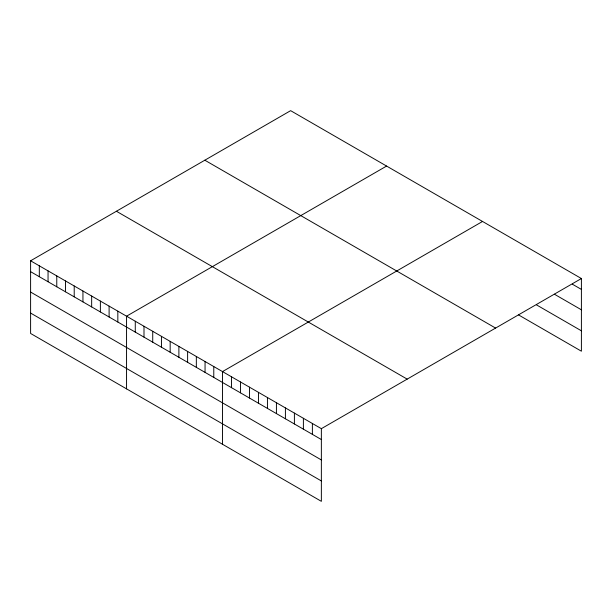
<?xml version="1.0" encoding="UTF-8"?>
<svg xmlns="http://www.w3.org/2000/svg" width="612" height="612" viewBox="0 0 612 612"><rect width="100%" height="100%" fill="white"/><g stroke="black" fill="none" stroke-linecap="round" stroke-linejoin="round"><path stroke-width="0.92" d="M30.6 260.796L321.361 428.668L321.361 501.335L30.6 333.464L30.6 260.796L290.639 110.665L581.4 278.537L581.4 351.204L518.486 314.882M386.585 166.066L126.554 316.19L126.554 388.857M482.539 221.46L222.508 371.591L222.508 444.258M321.361 428.668L581.4 278.537M572.411 284.22L581.4 289.407M554.441 294.234L581.4 309.802M536.464 304.868L581.4 330.809M204.821 160.206L495.59 328.078M116.41 211.255L407.179 379.126M30.6 271.667L321.361 439.538M30.6 292.062L321.361 459.933M30.6 313.069L321.361 480.94M312.38 423.481L312.38 434.352M303.391 418.287L303.391 429.165M294.403 413.1L294.403 423.971M285.414 407.913L285.414 418.784M276.425 402.727L276.425 413.597M267.444 397.532L267.444 408.411M258.455 392.346L258.455 403.216M249.467 387.159L249.467 398.029M240.478 381.972L240.478 392.843M231.489 376.778L231.489 387.656M213.779 366.557L213.779 377.428M205.058 361.516L205.058 372.394M196.337 356.482L196.337 367.353M187.616 351.449L187.616 362.319M178.888 346.407L178.888 357.286M170.167 341.374L170.167 352.244M161.446 336.34L161.446 347.211M152.725 331.299L152.725 342.177M143.996 326.265L143.996 337.135M135.275 321.231L135.275 332.102M117.833 311.156L117.833 322.027M109.104 306.122L109.104 316.993M100.383 301.089L100.383 311.959M91.662 296.047L91.662 306.918M82.941 291.014L82.941 301.884M74.213 285.98L74.213 296.851M65.492 280.939L65.492 291.817M56.771 275.905L56.771 286.776M48.05 270.871L48.05 281.742M39.321 265.83L39.321 276.708"/></g></svg>
